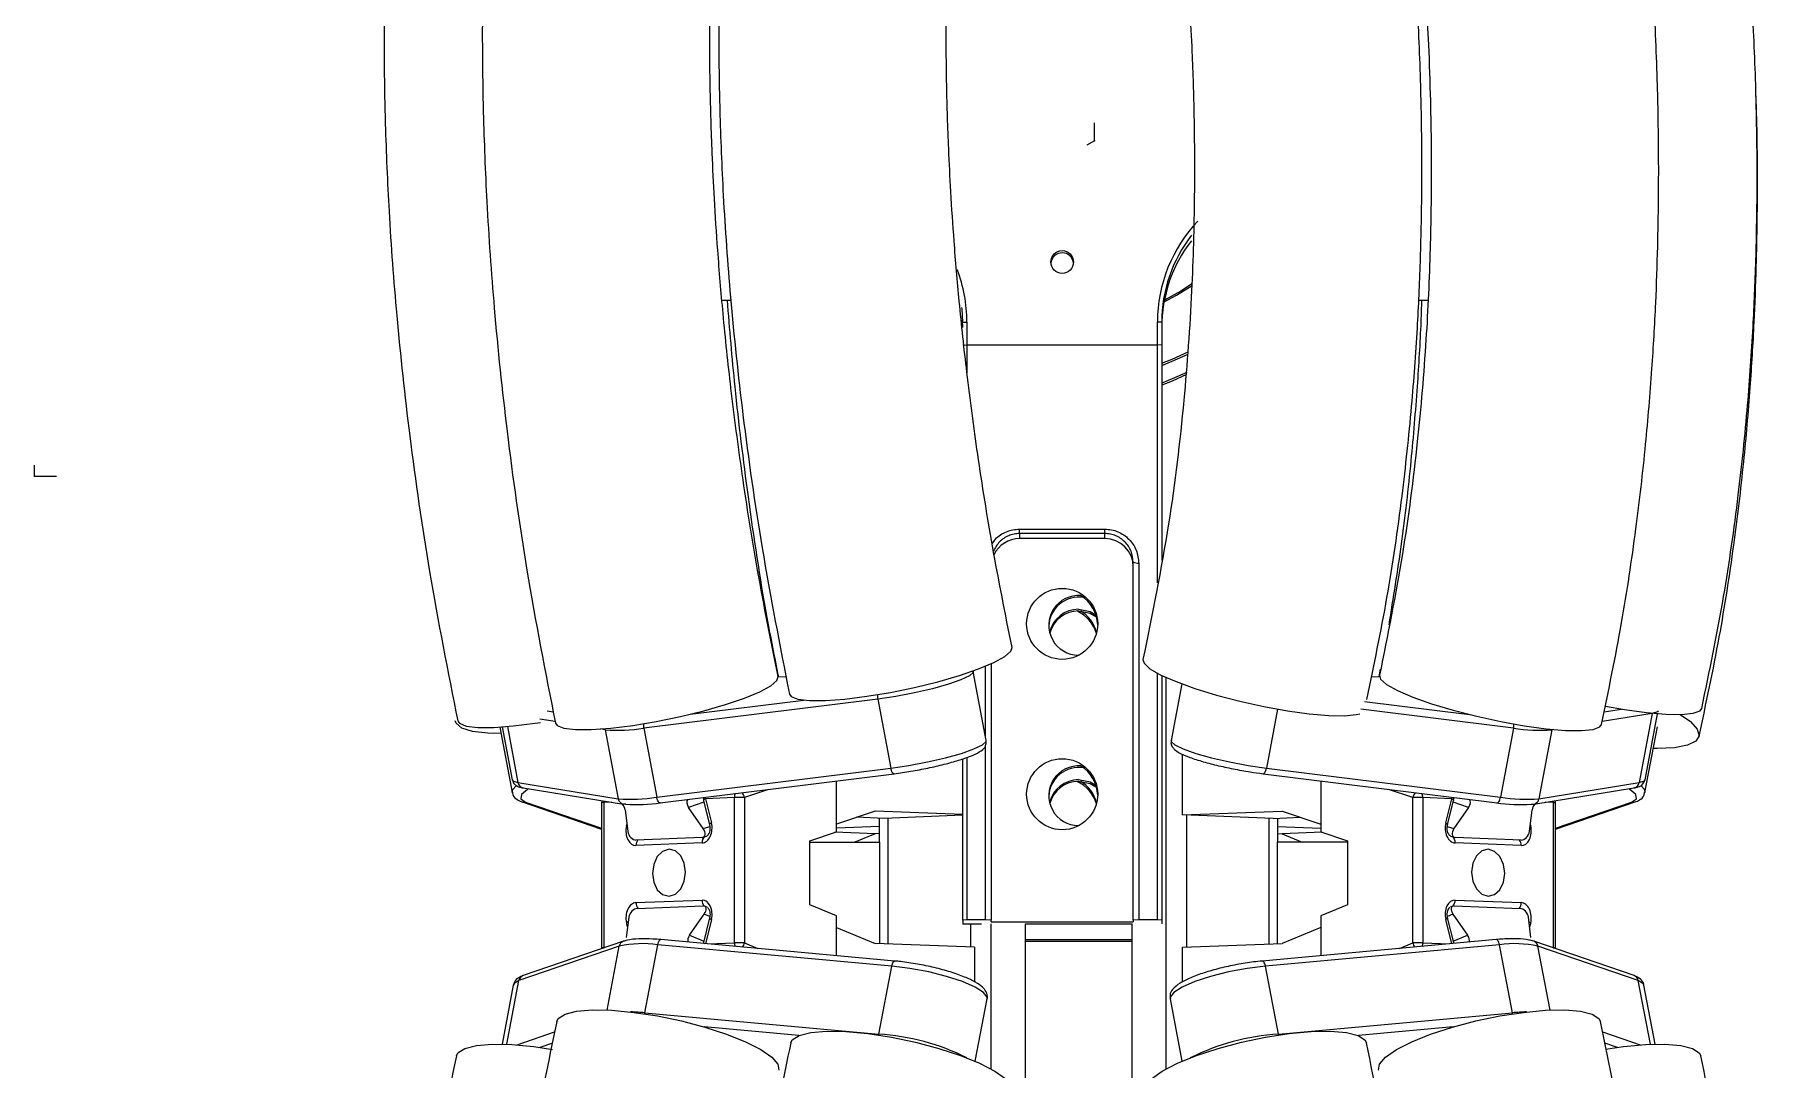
# Model space of a CAD drawing. Header units: millimetres. Extents: x 15 to 1184, y 5 to 836.
# Drawn here: x 566.49 to 590.83, y 363.54 to 378.1 of the extents above; entities that cross this region are included whole.
import ezdxf

# ---------------------------------------------------------------- set-up
doc = ezdxf.new("R2010")
doc.units = ezdxf.units.MM
doc.header["$PDSIZE"] = -1
doc.layers.get('0').update_dxf_attribs({"lineweight": 18})

msp = doc.modelspace()

# ---------------------------------------------------------------- linework, layer by layer
at = {"color": 7, "linetype": 'Continuous'}
for p, q in [((581.4051, 376.6091), (581.4051, 376.8618)), ((581.4051, 376.6091), (581.2961, 376.5466)), ((566.4939, 371.8878), (566.4939, 372.042)), ((566.4939, 371.8878), (566.8023, 371.8878))]:
    msp.add_line(p, q, dxfattribs=at)
at = {"color": 7, "linetype": 'Continuous', "lineweight": 25}
for p, q in [((576.1648, 374.3673), (576.2893, 374.3673)), ((585.9664, 374.3673), (586.0952, 374.3673)), ((579.5516, 373.981), (579.5488, 374.0862)), ((579.5516, 374.0561), (579.6116, 374.0584)), ((579.6116, 374.0584), (579.6116, 373.7344)), ((582.2916, 373.7344), (582.2916, 374.0584)), ((582.3516, 374.0561), (582.2916, 374.0584)), ((582.3516, 374.0561), (582.3516, 373.7385)), ((579.5516, 373.7385), (579.6116, 373.7344)), ((579.6116, 373.7344), (579.6116, 373.3439)), ((582.2916, 373.7344), (579.6116, 373.7344)), ((582.3516, 373.7385), (582.2916, 373.7344)), ((582.2916, 370.3886), (582.2916, 373.7344)), ((582.3516, 373.7385), (582.3516, 370.7068)), ((580.3516, 371.1427), (581.5516, 371.1427)), ((580.3516, 371.0805), (580.3516, 371.1427)), ((581.5516, 371.0805), (580.3516, 371.0805)), ((580.3516, 371.0805), (580.3516, 371.0089)), ((581.5516, 371.0089), (580.3516, 371.0089)), ((581.5516, 371.0805), (581.5516, 371.1427)), ((581.5516, 371.0089), (581.5516, 371.0805)), ((581.9516, 370.6768), (582.03, 370.6606)), ((581.9516, 365.6387), (581.9516, 370.6768)), ((582.03, 370.6606), (582.03, 365.6424)), ((579.8732, 368.2166), (579.8732, 369.2125)), ((579.9516, 369.246), (579.9516, 365.6387)), ((576.9517, 369.0625), (577.0683, 369.067)), ((579.8824, 368.168), (579.6994, 369.1403)), ((582.2916, 365.6424), (582.2916, 369.1142)), ((582.3516, 369.0837), (582.3516, 365.64)), ((582.4168, 363.5466), (582.4168, 369.0533)), ((582.6328, 368.9655), (582.4827, 368.168)), ((585.3009, 369.0669), (585.4236, 369.0621)), ((585.4103, 369.0626), (585.432, 369.1709)), ((578.3562, 368.7513), (575.0634, 368.3404)), ((575.7161, 368.5372), (577.3176, 368.7371)), ((578.3562, 368.7513), (578.5392, 367.779)), ((585.2064, 368.7173), (586.6816, 368.5332)), ((573.817, 368.4339), (573.6012, 368.4689)), ((573.7033, 368.5837), (573.7919, 368.5693)), ((583.9821, 368.6092), (583.8259, 367.779)), ((587.3016, 368.3404), (585.1528, 368.6085)), ((589.2537, 368.5484), (588.5479, 368.4339)), ((588.5746, 368.5696), (588.8207, 368.6095)), ((589.2537, 368.5484), (589.0707, 367.5761)), ((589.1518, 367.6161), (589.3266, 368.5447)), ((589.2537, 368.5484), (589.2542, 368.5513)), ((573.0381, 368.3563), (573.2137, 367.4368)), ((573.0735, 368.3586), (573.2133, 367.6161)), ((573.146, 368.3643), (573.2944, 367.5761)), ((574.5222, 368.3195), (574.4563, 368.3302)), ((574.5222, 368.3195), (574.5205, 368.3353)), ((574.5222, 368.3195), (574.7053, 367.3472)), ((575.0634, 368.3404), (575.2465, 367.3681)), ((587.3016, 368.3404), (587.1186, 367.3681)), ((587.8428, 368.3195), (587.6598, 367.3472)), ((587.8428, 368.3195), (587.8437, 368.3249)), ((587.8644, 368.323), (587.8428, 368.3195)), ((589.1512, 367.4368), (589.3278, 368.3612)), ((579.8732, 365.6424), (579.8732, 368.1013)), ((575.2465, 367.3681), (578.5392, 367.779)), ((579.5516, 365.64), (579.5516, 367.9084)), ((579.6116, 367.9295), (579.6116, 365.6424)), ((582.6461, 367.1209), (582.6461, 367.9743)), ((583.8259, 367.779), (587.1186, 367.3681)), ((573.2944, 367.5761), (574.7053, 367.3472)), ((573.3685, 367.4999), (574.7794, 367.271)), ((575.2949, 367.2893), (578.5876, 367.7002)), ((577.7757, 366.8839), (577.7757, 367.5988)), ((583.7774, 367.7002), (587.0702, 367.2893)), ((584.5894, 367.5988), (584.5894, 366.8839)), ((587.5857, 367.271), (588.9965, 367.4999)), ((587.6598, 367.3472), (589.0707, 367.5761)), ((573.3521, 367.3023), (574.4711, 366.9186)), ((573.4028, 367.301), (574.4712, 366.9348)), ((574.4712, 367.2901), (574.4712, 365.2451)), ((574.6168, 367.2974), (574.5005, 367.2929)), ((574.5005, 367.2929), (574.5005, 365.2479)), ((575.9112, 367.2991), (575.695, 367.2255)), ((575.9057, 367.3211), (575.991, 366.9814)), ((576.339, 367.364), (575.932, 367.3482)), ((575.932, 367.3482), (576.0173, 367.0085)), ((576.339, 365.319), (576.339, 367.364)), ((576.8207, 367.4797), (576.4804, 367.364)), ((576.4804, 367.364), (576.4804, 365.319)), ((585.8847, 367.364), (585.5444, 367.4797)), ((585.8847, 365.319), (585.8847, 367.364)), ((586.0261, 367.364), (586.0261, 365.319)), ((586.4331, 367.3482), (586.0261, 367.364)), ((586.3478, 367.0085), (586.4331, 367.3482)), ((586.374, 366.9814), (586.4594, 367.3211)), ((586.67, 367.2255), (586.4538, 367.299)), ((587.8646, 367.2929), (587.7483, 367.2974)), ((587.8646, 365.2479), (587.8646, 367.2929)), ((587.8939, 366.9186), (589.0129, 367.3023)), ((587.8939, 366.9348), (588.9621, 367.301)), ((587.8939, 365.2451), (587.8939, 367.2901)), ((574.8034, 367.1911), (574.8395, 366.886)), ((575.9018, 366.9271), (575.695, 367.2255)), ((578.3189, 367.175), (577.7757, 366.9904)), ((578.4461, 367.0716), (578.0588, 367.0866)), ((579.5516, 367.1274), (578.3189, 367.175)), ((578.3825, 366.7367), (578.3825, 367.0741)), ((579.5516, 367.1144), (578.4461, 367.0716)), ((578.4997, 367.0737), (578.4997, 365.304)), ((582.6461, 367.1209), (584.0462, 367.175)), ((583.9189, 367.0716), (582.6461, 367.1209)), ((582.6997, 367.1188), (582.6997, 365.2589)), ((583.8653, 365.304), (583.8653, 367.0737)), ((583.9189, 367.0716), (584.3063, 367.0866)), ((583.9825, 367.0741), (583.9825, 366.7367)), ((584.0462, 367.175), (584.5894, 366.9904)), ((586.67, 367.2255), (586.4633, 366.9271)), ((587.5256, 366.886), (587.5617, 367.1911)), ((574.4712, 366.9246), (574.4711, 366.9208)), ((574.4711, 366.9208), (574.4712, 366.921)), ((574.4711, 366.9208), (574.4711, 365.2361)), ((574.8221, 366.9623), (574.8278, 366.9851)), ((574.8221, 366.9623), (574.8309, 366.9585)), ((575.8844, 366.8024), (574.955, 366.7664)), ((575.8979, 366.8048), (575.9497, 366.8224)), ((575.9018, 366.9271), (575.9943, 366.9585)), ((577.3996, 366.756), (577.7757, 366.8839)), ((578.3188, 366.855), (577.7549, 366.8768)), ((578.3825, 366.9559), (577.7757, 366.9325)), ((578.3188, 366.855), (578.0353, 366.7367)), ((578.3825, 366.8575), (578.3188, 366.855)), ((583.9825, 366.9559), (584.5894, 366.9325)), ((583.9825, 366.8575), (584.0461, 366.855)), ((584.6101, 366.8768), (584.0461, 366.855)), ((584.0461, 366.855), (584.3296, 366.7367)), ((584.5894, 366.8839), (584.9655, 366.756)), ((586.3703, 366.9587), (586.4633, 366.9271)), ((586.4154, 366.8224), (586.4671, 366.8048)), ((587.4101, 366.7664), (586.4807, 366.8024)), ((587.5429, 366.9623), (587.5342, 366.9585)), ((587.5373, 366.9851), (587.5429, 366.9623)), ((575.8844, 366.7257), (574.955, 366.6897)), ((577.3996, 365.8558), (577.3996, 366.756)), ((577.3996, 366.7367), (578.3825, 366.7367)), ((578.3825, 366.7367), (578.3825, 365.3085)), ((583.9825, 365.3085), (583.9825, 366.7367)), ((584.9655, 366.7367), (583.9825, 366.7367)), ((584.9655, 366.756), (584.9655, 365.8558)), ((587.4101, 366.6897), (586.4807, 366.7257)), ((574.955, 365.8861), (575.8844, 365.9221)), ((574.9697, 365.8033), (575.8991, 365.8393)), ((575.9567, 365.8202), (575.9185, 365.8361)), ((577.7757, 365.6989), (577.3996, 365.8558)), ((584.9655, 365.8558), (584.5894, 365.6989)), ((586.4466, 365.8361), (586.4084, 365.8202)), ((586.4659, 365.8393), (587.3953, 365.8033)), ((586.4807, 365.9221), (587.4101, 365.8861)), ((574.8542, 365.6824), (574.8181, 365.3933)), ((574.837, 365.5443), (574.8221, 365.6033)), ((575.7097, 365.4278), (575.9165, 365.7235)), ((575.9909, 365.6708), (575.9056, 365.3244)), ((575.9944, 365.691), (575.9165, 365.7235)), ((576.0173, 365.6496), (575.9331, 365.3076)), ((577.7757, 365.1388), (577.7757, 365.6989)), ((579.6116, 365.6424), (579.5516, 365.64)), ((579.5516, 365.64), (579.5516, 365.5843)), ((579.8158, 365.5843), (579.5516, 365.5843)), ((579.8732, 365.6424), (579.6116, 365.6424)), ((579.6653, 365.2589), (579.6653, 365.5843)), ((579.9516, 365.6387), (579.8732, 365.6424)), ((579.9482, 365.5852), (579.9482, 363.5467)), ((579.9516, 365.613), (579.9516, 365.6387)), ((579.9516, 365.613), (581.9516, 365.613)), ((580.431, 365.5852), (580.431, 362.8938)), ((580.4311, 365.5843), (580.431, 365.575)), ((581.934, 365.5843), (580.431, 365.5843)), ((581.934, 365.575), (581.9339, 365.5843)), ((581.934, 362.8938), (581.934, 365.5852)), ((582.03, 365.6424), (581.9516, 365.6387)), ((581.9516, 365.6387), (581.9516, 365.613)), ((582.2916, 365.6424), (582.03, 365.6424)), ((582.3516, 365.64), (582.2916, 365.6424)), ((582.3516, 365.64), (582.3516, 365.5852)), ((584.5894, 365.6989), (584.5894, 365.1388)), ((586.432, 365.3076), (586.3478, 365.6496)), ((586.4486, 365.7235), (586.3712, 365.6912)), ((586.4595, 365.3244), (586.3741, 365.6708)), ((586.4486, 365.7235), (586.6553, 365.4278)), ((587.5469, 365.3933), (587.5109, 365.6824)), ((587.5429, 365.6033), (587.5281, 365.5443)), ((574.7777, 365.3412), (573.3668, 364.8576)), ((578.5991, 365.0634), (575.3063, 365.3651)), ((575.7097, 365.4278), (575.9104, 365.3441)), ((575.9056, 365.3244), (575.9032, 365.3104)), ((575.9665, 365.3046), (576.339, 365.319)), ((576.4804, 365.319), (576.6692, 365.2402)), ((577.7757, 365.5376), (578.3189, 365.311)), ((579.7189, 365.2568), (578.3189, 365.311)), ((580.431, 365.3677), (581.934, 365.3677)), ((581.934, 365.3391), (580.431, 365.3391)), ((582.6461, 365.2568), (584.0462, 365.311)), ((587.0587, 365.3651), (583.766, 365.0633)), ((584.5894, 365.5376), (584.0462, 365.311)), ((585.6959, 365.2402), (585.8847, 365.319)), ((586.0261, 365.319), (586.3985, 365.3046)), ((586.4546, 365.3441), (586.6553, 365.4278)), ((586.4619, 365.3104), (586.4595, 365.3244)), ((588.9982, 364.8576), (587.5874, 365.3412)), ((574.72, 365.2719), (573.3091, 364.7882)), ((574.4712, 365.2451), (574.4716, 365.2363)), ((574.5005, 365.2479), (574.5059, 365.2481)), ((574.5483, 364.3732), (574.72, 365.2719)), ((575.0782, 364.3347), (575.2612, 365.2929)), ((578.5539, 364.9911), (575.2612, 365.2929)), ((579.7189, 365.2568), (579.7189, 364.7714)), ((582.6461, 364.7696), (582.6461, 365.2568)), ((587.1039, 365.2929), (583.8111, 364.9911)), ((587.2869, 364.3347), (587.1039, 365.2929)), ((589.056, 364.7882), (587.6451, 365.2719)), ((587.8168, 364.3732), (587.6451, 365.2719)), ((587.8591, 365.2481), (587.8646, 365.2479)), ((587.8935, 365.2363), (587.8939, 365.2451)), ((587.8938, 365.2362), (587.8938, 365.2413)), ((578.3709, 364.033), (578.5539, 364.9911)), ((583.9942, 364.033), (583.8111, 364.9911)), ((573.2285, 364.723), (573.0701, 363.894)), ((573.1379, 363.8918), (573.3091, 364.7882)), ((589.2273, 363.8913), (589.056, 364.7882)), ((589.295, 363.8935), (589.1366, 364.723)), ((575.0782, 364.3347), (575.0759, 364.3204)), ((575.0782, 364.3347), (578.3709, 364.033)), ((579.7289, 363.6517), (579.8966, 364.5297)), ((582.4685, 364.5297), (582.6362, 363.6517)), ((583.9942, 364.033), (587.2869, 364.3347)), ((587.2869, 364.3347), (587.2892, 364.3204)), ((577.2458, 364.0146), (575.9123, 364.1367)), ((586.4527, 364.1367), (585.1201, 364.0146)), ((573.2812, 363.8833), (573.81, 364.0646)), ((573.7791, 363.9082), (573.6029, 363.8478)), ((578.3709, 364.033), (578.3689, 364.0208)), ((583.9942, 364.033), (583.9961, 364.0212)), ((588.5541, 364.0649), (589.0851, 363.8829)), ((588.7631, 363.8475), (588.5841, 363.9089))]:
    msp.add_line(p, q, dxfattribs=at)
for points in [[(582.3842, 374.3405), (582.5616, 374.4356), (582.7817, 374.5746)], [(582.7841, 374.6007), (582.6191, 374.4929), (582.3889, 374.3652)], [(579.5516, 374.0561), (579.5425, 374.2462), (579.5411, 374.2609)], [(582.3516, 373.4779), (582.4997, 373.5366), (582.7247, 373.6392)], [(582.3516, 373.4469), (582.4997, 373.5056), (582.7223, 373.6071)], [(582.7029, 373.35), (582.4997, 373.258), (582.3516, 373.1993)], [(582.7005, 373.3179), (582.4997, 373.2271), (582.3516, 373.1684)], [(581.1825, 370.0149), (581.3432, 369.9829), (581.4268, 369.9365)], [(581.1825, 369.9916), (581.3432, 369.9597), (581.4355, 369.9069)], [(577.1143, 368.8206), (577.1376, 368.7883), (577.2332, 368.7503), (577.3965, 368.7311), (577.6198, 368.7314), (577.8927, 368.7513), (578.2024, 368.7898), (578.5345, 368.8452), (578.8733, 368.9148), (579.2031, 368.9954), (579.5084, 369.0832), (579.7751, 369.1741), (579.9905, 369.2639), (580.1446, 369.3483), (580.2302, 369.4235), (580.2458, 369.4789)], [(582.0883, 369.3101), (582.1028, 369.2539), (582.187, 369.1769), (582.3396, 369.0896), (582.5534, 368.996), (582.8184, 368.9005), (583.1222, 368.8075), (583.4506, 368.7215), (583.7883, 368.6464), (584.1194, 368.5857), (584.4285, 368.5424), (584.7011, 368.5183), (584.9245, 368.5147), (585.0883, 368.5316), (585.1376, 368.5449)], [(573.8213, 368.4108), (573.8444, 368.3788), (573.9399, 368.3412), (574.103, 368.3222), (574.3262, 368.3226), (574.599, 368.3426), (574.9086, 368.3811), (575.2406, 368.4363), (575.5795, 368.5056), (575.9094, 368.5859), (576.2149, 368.6733), (576.4817, 368.7638), (576.6973, 368.8531), (576.8516, 368.9371), (576.9375, 369.0118), (576.9532, 369.067)], [(579.6996, 369.1392), (579.6978, 369.1267), (579.6461, 369.0782), (579.5275, 369.0209), (579.3506, 368.9589), (579.1281, 368.8967), (578.8759, 368.8386), (578.6123, 368.789), (578.3562, 368.7513)], [(585.416, 369.0861), (585.431, 369.0307), (585.5161, 368.9551), (585.6695, 368.8693), (585.884, 368.7775), (586.1497, 368.6839), (586.4542, 368.5928), (586.7831, 368.5086), (587.1211, 368.4351), (587.4524, 368.3759), (587.7615, 368.3336), (588.034, 368.3103), (588.2571, 368.307), (588.4204, 368.3239), (588.5162, 368.3602), (588.5397, 368.3918)], [(588.5949, 368.6499), (588.8621, 368.6028), (589.1713, 368.5601), (589.4438, 368.5366), (589.667, 368.5331), (589.8304, 368.5501), (589.9264, 368.5865), (589.95, 368.6183)], [(589.3346, 368.5872), (589.3254, 368.5734), (589.2537, 368.5484)], [(589.647, 368.5326), (589.7896, 368.4337), (589.8874, 368.3286), (589.9134, 368.2354), (589.8664, 368.1584), (589.7486, 368.1013), (589.5655, 368.0666), (589.3256, 368.0561), (589.2697, 368.057)], [(573.0555, 368.2649), (572.8693, 368.2687), (572.6567, 368.2942), (572.5058, 368.3422), (572.4237, 368.4104), (572.411, 368.4432)], [(572.4477, 368.4421), (572.4712, 368.4094), (572.5671, 368.3712), (572.7306, 368.3517), (572.9541, 368.3519), (573.2271, 368.3719), (573.5368, 368.4106), (573.6094, 368.4216)], [(578.5392, 367.779), (578.7953, 367.8167), (579.0589, 367.8663), (579.3111, 367.9244), (579.5336, 367.9866), (579.7106, 368.0487), (579.8291, 368.106), (579.8808, 368.1544), (579.8824, 368.168)], [(582.4827, 368.168), (582.4843, 368.1544), (582.5359, 368.106), (582.6545, 368.0487), (582.8314, 367.9866), (583.054, 367.9244), (583.3061, 367.8663), (583.5697, 367.8167), (583.8259, 367.779)], [(578.5876, 367.7002), (578.5862, 367.7001), (578.5784, 367.7018), (578.5705, 367.7072), (578.5627, 367.7162), (578.5555, 367.7284), (578.549, 367.7433), (578.5435, 367.7604), (578.5392, 367.779)], [(583.7774, 367.7002), (583.7789, 367.7001), (583.7867, 367.7018), (583.7946, 367.7072), (583.8024, 367.7162), (583.8096, 367.7284), (583.8161, 367.7433), (583.8216, 367.7604), (583.8259, 367.779)], [(573.2133, 367.6161), (573.2227, 367.6011), (573.2944, 367.5761)], [(573.2135, 367.438), (573.2209, 367.4762), (573.2679, 367.53)], [(581.1825, 367.6167), (581.3432, 367.5847), (581.4268, 367.5383)], [(581.1825, 367.5934), (581.3432, 367.5615), (581.4355, 367.5087)], [(589.0707, 367.5761), (589.1424, 367.6011), (589.1518, 367.6161)], [(589.0987, 367.5286), (589.144, 367.4762), (589.1513, 367.437)], [(573.4434, 367.4877), (573.4286, 367.4788), (573.344, 367.4072), (573.3352, 367.3462), (573.4028, 367.301)], [(574.4758, 367.3202), (574.4724, 367.3056), (574.4712, 367.2901)], [(574.5024, 367.3159), (574.5014, 367.3091), (574.5005, 367.2929)], [(574.8137, 367.2724), (574.7958, 367.2699), (574.7794, 367.271)], [(575.2949, 367.2893), (575.2934, 367.2892), (575.2856, 367.2909), (575.2777, 367.2963), (575.2699, 367.3053), (575.2627, 367.3175), (575.2562, 367.3325), (575.2507, 367.3495), (575.2465, 367.3681)], [(575.932, 367.3482), (575.9198, 367.3408), (575.9111, 367.3336), (575.9063, 367.3269), (575.9057, 367.3211)], [(575.932, 367.3482), (575.9329, 367.3645), (575.9335, 367.369)], [(586.4316, 367.369), (586.4322, 367.3645), (586.4331, 367.3482)], [(586.4331, 367.3482), (586.4453, 367.3408), (586.454, 367.3336), (586.4587, 367.3269), (586.4594, 367.3211)], [(587.0702, 367.2893), (587.0717, 367.2892), (587.0795, 367.2909), (587.0874, 367.2963), (587.0951, 367.3053), (587.1024, 367.3175), (587.1089, 367.3325), (587.1144, 367.3495), (587.1186, 367.3681)], [(587.5514, 367.2724), (587.5693, 367.2699), (587.5857, 367.271)], [(587.8646, 367.2929), (587.8636, 367.3091), (587.8627, 367.3159)], [(587.8939, 367.2901), (587.8927, 367.3056), (587.8892, 367.3202)], [(588.9621, 367.301), (589.0297, 367.3462), (589.0209, 367.4072), (588.9364, 367.4788), (588.9216, 367.4877)], [(576.0173, 367.0085), (576.0051, 367.0011), (575.9964, 366.9939), (575.9917, 366.9872), (575.991, 366.9814)], [(586.3478, 367.0085), (586.36, 367.0011), (586.3686, 366.9939), (586.3734, 366.9872), (586.3741, 366.9815)], [(575.6531, 366.3149), (575.6353, 366.4404), (575.5847, 366.5455), (575.509, 366.614), (575.4197, 366.6357), (575.3304, 366.6071), (575.2547, 366.5327), (575.2041, 366.4238), (575.1864, 366.2969), (575.2041, 366.1714), (575.2547, 366.0664), (575.3304, 365.9978), (575.4197, 365.9762), (575.509, 366.0047), (575.5847, 366.0791), (575.6353, 366.1881), (575.6531, 366.3149)], [(587.1787, 366.2969), (587.1609, 366.4238), (587.1104, 366.5327), (587.0346, 366.6071), (586.9454, 366.6357), (586.8561, 366.614), (586.7804, 366.5455), (586.7298, 366.4404), (586.712, 366.3149), (586.7298, 366.1881), (586.7804, 366.0791), (586.8561, 366.0047), (586.9454, 365.9762), (587.0346, 365.9978), (587.1104, 366.0664), (587.1609, 366.1714), (587.1787, 366.2969)], [(574.8456, 365.614), (574.8374, 365.6106), (574.8221, 365.6033)], [(575.9909, 365.6708), (575.9917, 365.6669), (575.9964, 365.6617), (576.0051, 365.6558), (576.0173, 365.6496)], [(586.3741, 365.6708), (586.3734, 365.6669), (586.3686, 365.6617), (586.36, 365.6558), (586.3478, 365.6496)], [(587.5194, 365.614), (587.5277, 365.6106), (587.5429, 365.6033)], [(575.2612, 365.2929), (575.2654, 365.311), (575.2709, 365.3274), (575.2774, 365.3415), (575.2847, 365.3526), (575.2924, 365.3604), (575.3003, 365.3645), (575.3063, 365.3651)], [(575.9056, 365.3244), (575.9063, 365.3205), (575.9111, 365.3153), (575.9198, 365.3095), (575.921, 365.3087)], [(586.4595, 365.3244), (586.4587, 365.3205), (586.454, 365.3153), (586.4453, 365.3095), (586.444, 365.3087)], [(587.1039, 365.2929), (587.0997, 365.311), (587.0942, 365.3274), (587.0877, 365.3415), (587.0804, 365.3526), (587.0727, 365.3604), (587.0648, 365.3645), (587.0587, 365.3651)], [(578.5539, 364.9911), (578.5582, 365.0093), (578.5637, 365.0257), (578.5702, 365.0398), (578.5774, 365.0509), (578.5852, 365.0586), (578.5931, 365.0628), (578.5991, 365.0634)], [(583.8111, 364.9911), (583.8069, 365.0093), (583.8014, 365.0257), (583.7949, 365.0398), (583.7876, 365.0509), (583.7799, 365.0586), (583.772, 365.0628), (583.766, 365.0633)], [(579.8966, 364.5297), (579.8955, 364.5534), (579.8438, 364.6217), (579.7253, 364.6969), (579.5483, 364.7735), (579.3258, 364.8461), (579.0737, 364.9095), (578.81, 364.959), (578.5539, 364.9911)], [(583.8111, 364.9911), (583.555, 364.959), (583.2914, 364.9095), (583.0393, 364.8461), (582.8167, 364.7735), (582.6398, 364.6969), (582.5212, 364.6217), (582.4695, 364.5534), (582.4685, 364.5297)], [(573.3091, 364.7882), (573.2374, 364.7434), (573.2285, 364.723)], [(589.1366, 364.723), (589.1277, 364.7434), (589.056, 364.7882)], [(573.8392, 364.2122), (573.861, 364.2535), (573.9565, 364.3155), (574.1196, 364.3567), (574.3427, 364.3751), (574.6153, 364.3698), (574.9247, 364.3412), (575.2564, 364.2904), (575.5949, 364.22), (575.9244, 364.1332), (576.2295, 364.0341), (576.4958, 363.9272), (576.7111, 363.8176), (576.8651, 363.7105), (576.9507, 363.6108), (576.9648, 363.5264)], [(585.4004, 363.5263), (585.4144, 363.6108), (585.5, 363.7105), (585.654, 363.8176), (585.8692, 363.9272), (586.1356, 364.0341), (586.4407, 364.1332), (586.7702, 364.22), (587.1087, 364.2904), (587.4404, 364.3412), (587.7498, 364.3698), (588.0224, 364.3751), (588.2454, 364.3567), (588.4086, 364.3155), (588.5041, 364.2534), (588.5259, 364.2121)], [(572.4288, 363.7305), (572.4509, 363.7722), (572.5468, 363.8344), (572.7103, 363.8756), (572.9336, 363.8939), (573.2064, 363.8884), (573.5159, 363.8594), (573.7807, 363.8201)], [(577.1324, 363.9126), (577.1544, 363.954), (577.2501, 364.0163), (577.4134, 364.0576), (577.6366, 364.0759), (577.9093, 364.0705), (578.2187, 364.0416), (578.5503, 363.9905), (578.8888, 363.9196), (579.2181, 363.8323), (579.523, 363.7326), (579.7891, 363.6252), (580.0041, 363.5151), (580.1579, 363.4074), (580.2432, 363.3072), (580.2571, 363.2226)], [(582.1081, 363.222), (582.1218, 363.3066), (582.2069, 363.4068), (582.3604, 363.5146), (582.5751, 363.6248), (582.8411, 363.7323), (583.1458, 363.8322), (583.4751, 363.9197), (583.8135, 363.9907), (584.1452, 364.0419), (584.4547, 364.0709), (584.7275, 364.0765), (584.9509, 364.0582), (585.1144, 364.0169), (585.2104, 363.9547), (585.2326, 363.9129)], [(588.5957, 363.8216), (588.8503, 363.8591), (589.1597, 363.8879), (589.4324, 363.8933), (589.6556, 363.8749), (589.8188, 363.8337), (589.9145, 363.7715), (589.9364, 363.73)]]:
    msp.add_lwpolyline(points, dxfattribs=at)
for centre, radius in [((580.9515, 374.9028), 0.1599), ((580.9514, 369.8097), 0.4998), ((580.9514, 367.4115), 0.4998)]:
    msp.add_circle(centre, radius, dxfattribs=at)
for centre, radius, start, end in [((584.3493, 374.0583), 2.0576, 136.31004, 179.99659), ((584.3491, 374.056), 1.9975, 142.17805, 179.99806), ((584.3491, 373.981), 1.9975, 142.29861, 179.99807), ((577.5545, 374.0584), 2.0571, 0.00043, 21.03081), ((580.9516, 374.8717), 0.16, 5.58865, 174.41135), ((580.3515, 370.6089), 0.4, 89.98953, 154.27885), ((581.5518, 370.6091), 0.3999, 0.02146, 90.02145), ((581.1823, 369.7886), 0.4197, 85.60422, 270.02809), ((581.1824, 369.7652), 0.4199, 80.15263, 178.38799), ((580.952, 369.7811), 0.4996, 1.65145, 58.31154), ((581.1824, 369.5949), 0.4199, 89.98206, 166.65265), ((581.1824, 369.5717), 0.4199, 89.98251, 165.01848), ((580.9519, 369.5358), 0.4997, 15.92524, 65.63222), ((580.952, 369.5644), 0.4996, 14.2239, 58.52714), ((578.5919, 368.7969), 0.2401, 176.10026, 190.94495), ((574.706, 370.5751), 2.2631, 265.34308, 279.08786), ((575.2978, 368.3858), 0.2387, 175.49668, 190.97353), ((587.0649, 368.3861), 0.2411, 349.07624, 3.43318), ((587.6591, 370.5751), 2.2631, 260.91214, 274.65692), ((581.1823, 367.3904), 0.4197, 85.60422, 270.02809), ((581.1824, 367.367), 0.4199, 80.15263, 178.38799), ((580.952, 367.3829), 0.4996, 1.65146, 58.31154), ((573.3857, 367.5907), 0.0924, 189.10099, 259.32657), ((581.1824, 367.1967), 0.4199, 89.98206, 166.65265), ((581.1824, 367.1735), 0.4199, 89.98251, 165.01848), ((580.9519, 367.1375), 0.4997, 15.92524, 65.63222), ((580.952, 367.1662), 0.4996, 14.2239, 58.52714), ((588.9794, 367.5907), 0.0924, 280.67343, 350.89901), ((573.3794, 367.3828), 0.0851, 251.286, 285.9807), ((574.4964, 367.1786), 0.1143, 87.94473, 102.72688), ((574.889, 369.6028), 2.2631, 265.34308, 279.08786), ((574.7965, 367.3618), 0.0924, 189.10099, 259.32657), ((574.9791, 369.3025), 2.0368, 265.34308, 279.08786), ((576.0027, 367.3455), 0.1, 168.53403, 194.10095), ((576.4653, 367.3654), 0.1263, 153.7849, 180.63824), ((576.4097, 365.2237), 2.1414, 88.10774, 91.89226), ((576.348, 367.3407), 0.1344, 9.97358, 43.31237), ((586.0181, 367.3402), 0.1355, 136.82501, 169.88904), ((585.9554, 365.2237), 2.1414, 88.10774, 91.89226), ((585.8998, 367.3654), 0.1263, 359.36176, 26.2151), ((586.3624, 367.3455), 0.1, 345.89905, 11.46597), ((587.386, 369.3025), 2.0368, 260.91214, 274.65692), ((587.4761, 369.6028), 2.2631, 260.91214, 274.65692), ((587.5686, 367.3618), 0.0924, 280.67343, 350.89901), ((587.8687, 367.1786), 0.1143, 77.27312, 92.05527), ((588.9856, 367.3828), 0.0851, 254.01927, 288.71919), ((575.0681, 366.6938), 0.1131, 139.35518, 182.05545), ((575.9867, 366.7329), 0.1025, 128.18479, 184.01263), ((586.3784, 366.7329), 0.1025, 355.98737, 51.81521), ((587.297, 366.6938), 0.1131, 357.94455, 40.64482), ((575.0751, 365.8827), 0.1201, 178.35699, 220.99515), ((576.0029, 365.9184), 0.1185, 178.18984, 223.55396), ((586.3622, 365.9183), 0.1185, 316.44604, 1.81016), ((587.29, 365.8827), 0.1201, 319.00485, 1.64301), ((574.8079, 365.2574), 0.0892, 109.80724, 170.5953), ((575.0478, 363.8019), 1.5062, 81.85777, 102.57318), ((576.4097, 363.1787), 2.1414, 88.10774, 91.89226), ((576.4738, 365.3183), 0.1349, 179.70994, 201.15832), ((576.3373, 365.3465), 0.1457, 323.5285, 349.1213), ((585.9554, 363.1787), 2.1414, 88.10774, 91.89226), ((586.0278, 365.3465), 0.1457, 190.8787, 216.4715), ((585.8912, 365.3183), 0.1349, 338.84168, 0.29006), ((587.3172, 363.8019), 1.5062, 77.42682, 98.14223), ((587.5572, 365.2574), 0.0892, 9.40467, 70.1945), ((574.4964, 365.1336), 0.1143, 87.94473, 102.72688), ((587.8687, 365.1336), 0.1143, 77.27312, 92.05527), ((573.3971, 364.7737), 0.0892, 109.81734, 170.59513), ((588.968, 364.7737), 0.0892, 9.40487, 70.18266), ((574.8051, 361.437), 2.9106, 84.61672, 88.5483), ((587.56, 361.437), 2.9106, 91.4517, 95.38328), ((578.1931, 360.8987), 3.1394, 63.14656, 86.75301), ((584.1722, 360.8976), 3.1405, 93.24988, 116.84137)]:
    msp.add_arc(centre, radius, start, end, dxfattribs=at)
for centre, major_axis, ratio, start_param, end_param in [((574.7245, 367.2196), (-0.0611, 0.0829), 0.616515, 3.9671786, 4.9244819), ((575.749, 367.2592), (-0.0611, 0.0829), 0.616515, 0.1060074, 1.5237176), ((586.6161, 367.2592), (0.0611, 0.0829), 0.616515, 4.7594677, 6.1771779), ((587.6406, 367.2196), (0.0611, 0.0829), 0.616515, 1.3587034, 2.3160067), ((575.8844, 366.9326), (0.007, 0.2069), 0.6826295, 3.1911263, 5.1109885), ((586.4807, 366.9326), (-0.007, 0.2069), 0.6826295, 1.1721968, 3.092059), ((574.955, 366.8966), (0.007, 0.2069), 0.6826295, 1.2712642, 3.1911263), ((574.9184, 366.8574), (-0.0611, 0.0829), 0.616515, 0.8255859, 2.7454481), ((575.8478, 366.8934), (-0.0611, 0.0829), 0.616515, 2.7454481, 4.6653103), ((586.5173, 366.8934), (0.0611, 0.0829), 0.616515, 1.617875, 3.5377372), ((587.4101, 366.8966), (-0.007, 0.2069), 0.6826295, 3.092059, 5.0119211), ((587.4467, 366.8574), (0.0611, 0.0829), 0.616515, 3.5377372, 5.4575994), ((574.955, 365.6792), (0.007, 0.2069), 0.6826295, 0.0495337, 1.9693959), ((574.9331, 365.7152), (0.0647, 0.0798), 0.5811056, 0.4714914, 2.3913536), ((575.8844, 365.7152), (0.007, 0.2069), 0.6826295, 4.4128568, 6.332719), ((575.8625, 365.7511), (0.0647, 0.0798), 0.5811056, 4.8348146, 6.7546767), ((586.4807, 365.7152), (-0.007, 0.2069), 0.6826295, 6.2336516, 8.1535138), ((586.5025, 365.7511), (-0.0647, 0.0798), 0.5811056, 5.8116939, 7.7315561), ((587.4319, 365.7151), (-0.0647, 0.0798), 0.5811056, 3.8918317, 5.8116939), ((587.4101, 365.6792), (-0.007, 0.2069), 0.6826295, 4.3137894, 6.2336516), ((575.7637, 365.4002), (0.0647, 0.0798), 0.5811056, 1.6932219, 2.9355378), ((586.6014, 365.4002), (-0.0647, 0.0798), 0.5811056, 3.3476475, 4.5899634)]:
    msp.add_ellipse(centre, major_axis=major_axis, ratio=ratio, start_param=start_param, end_param=end_param, dxfattribs=at)
for points, knots in [([(573.6096, 385.9771), (573.5112, 385.5032), (573.3234, 384.5994), (573.125, 383.2883), (572.9854, 382.1022), (572.8946, 381.0443), (572.8391, 380.1185), (572.809, 379.3268), (572.7951, 378.643), (572.7912, 377.8862), (572.8043, 376.9289), (572.854, 375.6719), (572.9585, 374.173), (573.1405, 372.4405), (573.4159, 370.4851), (573.6813, 369.1272), (573.8213, 368.4109)], [0, 0, 0, 0, 1.4699793, 2.8035474, 4.0011461, 5.0628597, 5.9886423, 6.7784376, 7.4322293, 8.0323501, 9.0383453, 10.2895237, 11.7844492, 13.5204548, 15.4930254, 17.6950677, 17.6950677, 17.6950677, 17.6950677]), ([(588.5397, 368.3919), (588.6384, 368.8693), (588.8265, 369.7795), (589.0239, 371.0987), (589.1617, 372.2907), (589.2502, 373.3526), (589.3034, 374.2811), (589.3314, 375.0745), (589.3433, 375.7594), (589.345, 376.517), (589.3291, 377.4747), (589.2757, 378.7308), (589.167, 380.2268), (588.981, 381.9532), (588.7026, 383.8982), (588.4376, 385.2467), (588.2979, 385.9578)], [0, 0, 0, 0, 1.4715701, 2.80572, 4.0034318, 5.0650797, 5.9907558, 6.7804563, 7.4341747, 8.0342979, 9.0403459, 10.2916543, 11.7868185, 13.5230501, 15.4953371, 17.6953287, 17.6953287, 17.6953287, 17.6953287]), ([(572.1994, 385.6231), (572.0902, 385.096), (571.8835, 384.0983), (571.6791, 382.6597), (571.5455, 381.3833), (571.4678, 380.2731), (571.4277, 379.3335), (571.4112, 378.5399), (571.4089, 377.7302), (571.4256, 376.766), (571.4789, 375.5369), (571.5868, 374.0714), (571.7711, 372.3781), (572.0469, 370.4679), (572.3093, 369.1416), (572.4477, 368.4422)], [0, 0, 0, 0, 1.6344492, 3.0937799, 4.3789885, 5.4903914, 6.4280653, 7.1920588, 7.8622033, 8.8458683, 10.0694677, 11.5315036, 13.2291989, 15.1578146, 17.3097992, 17.3097992, 17.3097992, 17.3097992]), ([(576.9031, 385.6236), (576.7961, 385.1085), (576.5935, 384.1332), (576.3919, 382.7271), (576.2592, 381.4795), (576.1811, 380.3943), (576.1399, 379.4757), (576.122, 378.6998), (576.1178, 377.908), (576.1318, 376.9652), (576.1809, 375.7631), (576.2828, 374.3296), (576.4592, 372.673), (576.7251, 370.8035), (576.9799, 369.5054), (577.1143, 368.8207)], [0, 0, 0, 0, 1.5977822, 3.0246633, 4.2814108, 5.3682328, 6.2851602, 7.0322245, 7.6875797, 8.6495559, 9.8461412, 11.2758896, 12.9361584, 14.8225033, 16.9279509, 16.9279509, 16.9279509, 16.9279509]), ([(585.2375, 368.7465), (585.3371, 369.2227), (585.5346, 370.167), (585.7335, 371.5479), (585.8698, 372.8152), (585.9498, 373.9165), (585.992, 374.8479), (586.0104, 375.6341), (586.0146, 376.4361), (586.0004, 377.3907), (585.9505, 378.6065), (585.8468, 380.0548), (585.6676, 381.7262), (585.3981, 383.6093), (585.1406, 384.9144), (585.0048, 385.6027)], [0, 0, 0, 0, 1.4686104, 2.9127326, 4.1843115, 5.2838207, 6.2113874, 6.967057, 7.6302238, 8.6038088, 9.8148328, 11.2619271, 12.9424283, 14.8516027, 16.9816211, 16.9816211, 16.9816211, 16.9816211]), ([(589.95, 368.6184), (590.0582, 369.1429), (590.2629, 370.1356), (590.4649, 371.5651), (590.5967, 372.8318), (590.6731, 373.9324), (590.7123, 374.863), (590.7283, 375.6486), (590.7302, 376.4497), (590.7134, 377.4031), (590.6604, 378.6173), (590.5537, 380.0635), (590.372, 381.7322), (590.101, 383.6118), (589.844, 384.9149), (589.7086, 385.6019)], [0, 0, 0, 0, 1.6164139, 3.0589965, 4.329192, 5.4275181, 6.3541173, 7.109038, 7.7714613, 8.7439207, 9.9535727, 11.399, 13.0774236, 14.9838682, 17.1100422, 17.1100422, 17.1100422, 17.1100422]), ([(576.9532, 369.0669), (576.8543, 369.5648), (576.6667, 370.5095), (576.4522, 371.8672), (576.2932, 373.0741), (576.1821, 374.1249), (576.1075, 375.015), (576.0586, 375.767), (576.0211, 376.5338), (575.9938, 377.4461), (575.9894, 378.6081), (576.0294, 379.9923), (576.1429, 381.5887), (576.3536, 383.3859), (576.6017, 384.6256), (576.7325, 385.2793)], [0, 0, 0, 0, 1.5327468, 2.9081224, 4.1228554, 5.174951, 6.0633597, 6.7876752, 7.4219111, 8.3521085, 9.5086487, 10.8889754, 12.4894044, 14.3051367, 16.3307931, 16.3307931, 16.3307931, 16.3307931]), ([(585.1666, 385.2986), (585.2653, 384.8041), (585.4526, 383.8656), (585.6686, 382.5152), (585.8297, 381.3133), (585.9434, 380.2656), (586.0203, 379.377), (586.0713, 378.6259), (586.1085, 377.909), (586.136, 377.1159), (586.1486, 376.161), (586.1335, 375.0404), (586.0752, 373.7583), (585.9525, 372.322), (585.7499, 370.7392), (585.5306, 369.6537), (585.4159, 369.0859)], [0, 0, 0, 0, 1.533342, 2.9099304, 4.1259739, 5.1792771, 6.0687707, 6.7941167, 7.4284453, 8.2115531, 9.1611217, 10.2754975, 11.5525042, 12.9894607, 14.5834418, 16.3318724, 16.3318724, 16.3318724, 16.3318724]), ([(580.2458, 369.4789), (580.1512, 369.9533), (579.9716, 370.8534), (579.7656, 372.147), (579.6125, 373.297), (579.5051, 374.2984), (579.4327, 375.1468), (579.3851, 375.8635), (579.3484, 376.594), (579.3212, 377.4627), (579.3157, 378.5694), (579.3527, 379.8875), (579.4602, 381.4074), (579.661, 383.1182), (579.8991, 384.2977), (580.0246, 384.9196)], [0, 0, 0, 0, 1.4607855, 2.7715529, 3.9292074, 4.931892, 5.7786611, 6.4691841, 7.0732766, 7.9589861, 9.0603296, 10.3747248, 11.8985156, 13.6270162, 15.5550871, 15.5550871, 15.5550871, 15.5550871]), ([(581.8741, 384.9406), (581.9697, 384.4636), (582.1511, 383.5586), (582.3598, 382.256), (582.5151, 381.0966), (582.6242, 380.0859), (582.6978, 379.2287), (582.7462, 378.5042), (582.7836, 377.7654), (582.8112, 376.8864), (582.8167, 375.7655), (582.7789, 374.4288), (582.6686, 372.8853), (582.4623, 371.1452), (582.2174, 369.9436), (582.0883, 369.3099)], [0, 0, 0, 0, 1.4791796, 2.8069159, 3.9796949, 4.9954924, 5.8533374, 6.5529438, 7.1645265, 8.0609124, 9.1754556, 10.5053986, 12.0470466, 13.7960126, 15.7481479, 15.7481479, 15.7481479, 15.7481479]), ([(589.9119, 368.2267), (590.0115, 368.692), (590.2015, 369.5792), (590.4015, 370.8723), (590.542, 372.0443), (590.6331, 373.0914), (590.6885, 374.0089), (590.7184, 374.7942), (590.7322, 375.4727), (590.7349, 376.1709), (590.7305, 376.7634), (590.7161, 377.1563), (590.712, 377.2676)], [0, 0, 0, 0, 1.4514996, 2.7682881, 3.9509504, 4.9995918, 5.9141383, 6.6944965, 7.3406212, 7.9333485, 8.7701397, 9.1007942, 9.1007942, 9.1007942, 9.1007942]), ([(576.2358, 374.3673), (576.2697, 373.9604), (576.3472, 373.0325), (576.5338, 371.541), (576.7369, 370.1754), (576.9033, 369.341), (576.9588, 369.0628)], [0, 0, 0, 0, 1.2144136, 2.7687835, 4.4938443, 5.3568867, 5.3568867, 5.3568867, 5.3568867]), ([(585.55, 369.796), (585.6116, 370.1743), (585.7358, 370.9381), (585.8628, 372.0598), (585.9501, 373.1063), (585.9961, 373.8615), (586.0095, 374.2677), (586.0128, 374.3673)], [0, 0, 0, 0, 1.1593051, 2.3406005, 3.3880261, 4.3015311, 4.5982322, 4.5982322, 4.5982322, 4.5982322]), ([(579.9672, 370.9318), (579.9814, 370.956), (580.0273, 371.034), (580.1383, 371.0985), (580.2574, 371.1374), (580.3202, 371.1409), (580.3516, 371.1427)], [0, 0, 0, 0, 0.08439804, 0.27225671, 0.36614924, 0.45987773, 0.45987773, 0.45987773, 0.45987773]), ([(580.3516, 371.0805), (580.3254, 371.079), (580.2729, 371.076), (580.1726, 371.044), (580.0593, 370.9712), (580.0095, 370.8805), (579.9849, 370.8356)], [0, 0, 0, 0, 0.07801522, 0.15622561, 0.3130549, 0.46671808, 0.46671808, 0.46671808, 0.46671808]), ([(581.5516, 371.1427), (581.5829, 371.1409), (581.6456, 371.1372), (581.7661, 371.0992), (581.8985, 371.0099), (582.0086, 370.8493), (582.0228, 370.7236), (582.03, 370.6606)], [0, 0, 0, 0, 0.09337574, 0.1869149, 0.37406657, 0.56286803, 0.75282743, 0.75282743, 0.75282743, 0.75282743]), ([(581.9516, 370.6768), (581.9456, 370.7296), (581.9337, 370.8346), (581.8419, 370.9691), (581.7311, 371.0441), (581.6302, 371.076), (581.5778, 371.079), (581.5516, 371.0805)], [0, 0, 0, 0, 0.15965621, 0.31794419, 0.47427674, 0.5522394, 0.63000752, 0.63000752, 0.63000752, 0.63000752]), ([(578.5876, 367.7002), (578.6269, 367.7053), (578.7414, 367.7204), (578.9437, 367.7548), (579.1813, 367.8043), (579.402, 367.8601), (579.5907, 367.9181), (579.7403, 367.9783), (579.8212, 368.0255), (579.8839, 368.0909), (579.8816, 368.1473), (579.8807, 368.1676)], [0, 0, 0, 0, 0.0984753, 0.2872834, 0.4762179, 0.6653929, 0.8555082, 1.0482779, 1.2503388, 1.3733389, 1.4423305, 1.4423305, 1.4423305, 1.4423305]), ([(582.4879, 368.1677), (582.4847, 368.1563), (582.4757, 368.1239), (582.5005, 368.0738), (582.5391, 368.0314), (582.6048, 367.9892), (582.7225, 367.9369), (582.9022, 367.8774), (583.12, 367.8193), (583.3558, 367.7675), (583.5813, 367.7267), (583.7173, 367.7083), (583.7774, 367.7002)], [0, 0, 0, 0, 0.040512, 0.1148095, 0.1987127, 0.3335315, 0.5237112, 0.7238919, 0.9156008, 1.105073, 1.2939501, 1.4434083, 1.4434083, 1.4434083, 1.4434083]), ([(573.2181, 367.6161), (573.2205, 367.6022), (573.2265, 367.5671), (573.27, 367.5311), (573.3144, 367.5105), (573.35, 367.5035), (573.3685, 367.4999)], [0, 0, 0, 0, 0.03238909, 0.0819899, 0.14168442, 0.20617335, 0.20617335, 0.20617335, 0.20617335]), ([(588.9965, 367.4999), (589.0157, 367.5039), (589.058, 367.5129), (589.1211, 367.539), (589.1418, 367.5948), (589.1498, 367.6163)], [0, 0, 0, 0, 0.0693673, 0.15360426, 0.20661687, 0.20661687, 0.20661687, 0.20661687]), ([(573.2165, 367.44), (573.2161, 367.4359), (573.2127, 367.4006), (573.265, 367.3441), (573.3138, 367.3161), (573.3457, 367.3045), (573.3521, 367.3023)], [0, 0, 0, 0, 0.01161643, 0.09982675, 0.18520388, 0.20619647, 0.20619647, 0.20619647, 0.20619647]), ([(589.0129, 367.3023), (589.0335, 367.3108), (589.0789, 367.3294), (589.1369, 367.3747), (589.1422, 367.4228), (589.144, 367.4387)], [0, 0, 0, 0, 0.07264467, 0.15951354, 0.20272558, 0.20272558, 0.20272558, 0.20272558]), ([(575.991, 366.9814), (575.9933, 366.9693), (575.998, 366.9442), (575.9953, 366.9023), (575.9851, 366.8657), (575.9707, 366.8392), (575.9571, 366.8253), (575.9511, 366.8229), (575.9513, 366.8229), (575.9514, 366.823)], [0, 0, 0, 0, 0.02725537, 0.05653973, 0.08583536, 0.11019658, 0.13536907, 0.16078167, 0.17243375, 0.17243375, 0.17243375, 0.17243375]), ([(586.4134, 366.8231), (586.4135, 366.823), (586.4136, 366.8228), (586.4044, 366.8279), (586.3898, 366.8462), (586.3768, 366.8745), (586.3686, 366.9114), (586.3677, 366.9495), (586.3721, 366.9718), (586.374, 366.9814)], [0, 0, 0, 0, 0.0175866, 0.0457509, 0.069241, 0.09433142, 0.1213702, 0.15039408, 0.17209361, 0.17209361, 0.17209361, 0.17209361]), ([(575.9591, 365.819), (575.9606, 365.8184), (575.9635, 365.8171), (575.977, 365.8015), (575.9891, 365.7751), (575.9967, 365.7391), (575.9972, 365.7021), (575.9928, 365.6799), (575.9909, 365.6708)], [0, 0, 0, 0, 0.0285164, 0.05374259, 0.08031853, 0.10824958, 0.13826394, 0.15919576, 0.15919576, 0.15919576, 0.15919576]), ([(586.3741, 365.6708), (586.3718, 365.6833), (586.367, 365.7094), (586.3698, 365.7509), (586.3798, 365.7855), (586.393, 365.8086), (586.4037, 365.8182), (586.405, 365.8186), (586.4055, 365.8187)], [0, 0, 0, 0, 0.02825182, 0.05871606, 0.08879225, 0.11379717, 0.13991955, 0.15861128, 0.15861128, 0.15861128, 0.15861128]), ([(575.3063, 365.3651), (575.2678, 365.3682), (575.1548, 365.3773), (574.9874, 365.378), (574.8569, 365.3647), (574.7959, 365.3466), (574.7777, 365.3412)], [0, 0, 0, 0, 0.0926968, 0.27188539, 0.45472371, 0.53229604, 0.53229604, 0.53229604, 0.53229604]), ([(587.5874, 365.3412), (587.5648, 365.3477), (587.5005, 365.3662), (587.3615, 365.3786), (587.1979, 365.3766), (587.0897, 365.3676), (587.0587, 365.3651)], [0, 0, 0, 0, 0.0954082, 0.27248281, 0.45797959, 0.53228502, 0.53228502, 0.53228502, 0.53228502]), ([(579.8891, 364.5218), (579.8927, 364.5291), (579.9105, 364.5644), (579.8817, 364.638), (579.8265, 364.7037), (579.7323, 364.7692), (579.5831, 364.8403), (579.3854, 364.9104), (579.1557, 364.973), (578.9138, 365.023), (578.7257, 365.0508), (578.6246, 365.0608), (578.5991, 365.0634)], [0, 0, 0, 0, 0.0328031, 0.16025, 0.2855191, 0.4591858, 0.6495404, 0.8491451, 1.0439112, 1.2370852, 1.4300249, 1.4951934, 1.4951934, 1.4951934, 1.4951934]), ([(583.766, 365.0633), (583.7263, 365.0593), (583.6107, 365.0474), (583.4067, 365.0148), (583.1671, 364.9626), (582.9444, 364.8991), (582.7529, 364.8284), (582.6003, 364.751), (582.5139, 364.6813), (582.4606, 364.5996), (582.4716, 364.5505), (582.4754, 364.5333)], [0, 0, 0, 0, 0.1009472, 0.2944727, 0.4879752, 0.6818002, 0.876899, 1.0754685, 1.2845356, 1.4125535, 1.4820131, 1.4820131, 1.4820131, 1.4820131]), ([(573.3668, 364.8576), (573.3462, 364.849), (573.3008, 364.8304), (573.243, 364.7854), (573.2377, 364.7378), (573.236, 364.7223)], [0, 0, 0, 0, 0.07261457, 0.15944747, 0.2014879, 0.2014879, 0.2014879, 0.2014879]), ([(589.1333, 364.712), (589.1341, 364.7188), (589.1384, 364.7568), (589.0858, 364.8158), (589.0365, 364.8437), (589.0045, 364.8553), (588.9982, 364.8576)], [0, 0, 0, 0, 0.01898206, 0.10729621, 0.19277385, 0.21379115, 0.21379115, 0.21379115, 0.21379115]), ([(573.8392, 364.212), (573.7429, 363.7447), (573.559, 362.8523), (573.3525, 361.5568), (573.1992, 360.3825), (573.0916, 359.3336), (573.0188, 358.4149), (572.9724, 357.6292), (572.9436, 356.9491), (572.9241, 356.2471), (572.9149, 355.4175), (572.9257, 354.3837), (572.9697, 353.1695), (573.0619, 351.7775), (573.2214, 350.2132), (573.4615, 348.4824), (573.6986, 347.2886), (573.8228, 346.6633)], [0, 0, 0, 0, 1.4591264, 2.7857143, 3.9784574, 5.0363341, 5.9585977, 6.7447397, 7.3944396, 7.9950868, 8.843546, 9.8714322, 11.0783894, 12.4636918, 14.0261789, 15.7642413, 17.6759354, 17.6759354, 17.6759354, 17.6759354]), ([(588.5423, 346.6633), (588.6387, 347.1402), (588.8226, 348.0505), (589.0277, 349.3664), (589.179, 350.5558), (589.2843, 351.6151), (589.3547, 352.5409), (589.3989, 353.3313), (589.4258, 354.0141), (589.4433, 354.7179), (589.45, 355.5483), (589.4361, 356.581), (589.3886, 357.7908), (589.2927, 359.1735), (589.1298, 360.7219), (588.8871, 362.4284), (588.6501, 363.599), (588.5259, 364.212)], [0, 0, 0, 0, 1.4594806, 2.7859869, 3.9785055, 5.0361722, 5.9583144, 6.74445, 7.3942614, 7.9947515, 8.8430289, 9.8708672, 11.0779374, 12.4635166, 14.0263724, 15.7646658, 17.6759379, 17.6759379, 17.6759379, 17.6759379]), ([(577.1324, 363.9124), (577.0279, 363.4045), (576.8297, 362.4419), (576.617, 361.0531), (576.4671, 359.8179), (576.3692, 358.742), (576.3086, 357.8308), (576.273, 357.0596), (576.2516, 356.3207), (576.2423, 355.5001), (576.2526, 354.5111), (576.2949, 353.3496), (576.3836, 352.018), (576.537, 350.5215), (576.7682, 348.8658), (576.9964, 347.7239), (577.116, 347.1258)], [0, 0, 0, 0, 1.5851598, 3.0043293, 4.2557865, 5.3382553, 6.2508711, 6.9931019, 7.6484365, 8.4600358, 9.4432674, 10.5978061, 11.9229846, 13.4177399, 15.0806095, 16.9098555, 16.9098555, 16.9098555, 16.9098555]), ([(585.2382, 347.0626), (585.3357, 347.5412), (585.5289, 348.4887), (585.7384, 349.8685), (585.8913, 351.1323), (585.991, 352.2301), (586.0525, 353.1577), (586.0885, 353.9414), (586.1102, 354.691), (586.1194, 355.5223), (586.1086, 356.5222), (586.0653, 357.6936), (585.975, 359.0327), (585.819, 360.5324), (585.5845, 362.1856), (585.3536, 363.3191), (585.2326, 363.9128)], [0, 0, 0, 0, 1.465624, 2.9011639, 4.1670538, 5.2620735, 6.1853602, 6.9363599, 7.5993881, 8.4205524, 9.4154985, 10.5839482, 11.9252754, 13.4384275, 15.1218834, 16.9737181, 16.9737181, 16.9737181, 16.9737181]), ([(572.4287, 363.7303), (572.334, 363.2728), (572.1532, 362.3995), (571.9513, 361.1312), (571.8021, 359.9817), (571.6982, 358.9551), (571.6286, 358.0559), (571.5849, 357.2868), (571.5582, 356.6212), (571.5408, 355.9344), (571.534, 355.1228), (571.5476, 354.1114), (571.5944, 352.9238), (571.689, 351.5625), (571.8502, 350.033), (572.0907, 348.3414), (572.3262, 347.1749), (572.4496, 346.564)], [0, 0, 0, 0, 1.4286935, 2.7271592, 3.8943668, 4.929473, 5.8318439, 6.6010402, 7.2367837, 7.8242839, 8.65415, 9.6595739, 10.8402008, 12.1953083, 13.723725, 15.4237835, 17.2933805, 17.2933805, 17.2933805, 17.2933805]), ([(589.9528, 346.7626), (590.0584, 347.2864), (590.2584, 348.2789), (590.4713, 349.7039), (590.62, 350.9672), (590.7162, 352.0644), (590.7747, 352.9914), (590.8083, 353.7743), (590.8277, 354.5232), (590.8344, 355.3534), (590.8209, 356.3519), (590.7746, 357.5216), (590.6814, 358.8586), (590.5231, 360.3556), (590.2873, 362.0056), (590.057, 363.1373), (589.9364, 363.7299)], [0, 0, 0, 0, 1.6025581, 3.0368476, 4.3015154, 5.3954545, 6.3178604, 7.0682093, 7.7304627, 8.5506059, 9.5443662, 10.7114347, 12.0511289, 13.5622844, 15.2431644, 17.0914505, 17.0914505, 17.0914505, 17.0914505])]:
    msp.add_open_spline(points, degree=3, knots=knots, dxfattribs=at)
at = {"color": 7, "linetype": 'Continuous'}
for p in [(581.4051, 376.6091), (566.4939, 371.8878)]:
    msp.add_point(p, dxfattribs=at)

doc.saveas('drawing.dxf')
